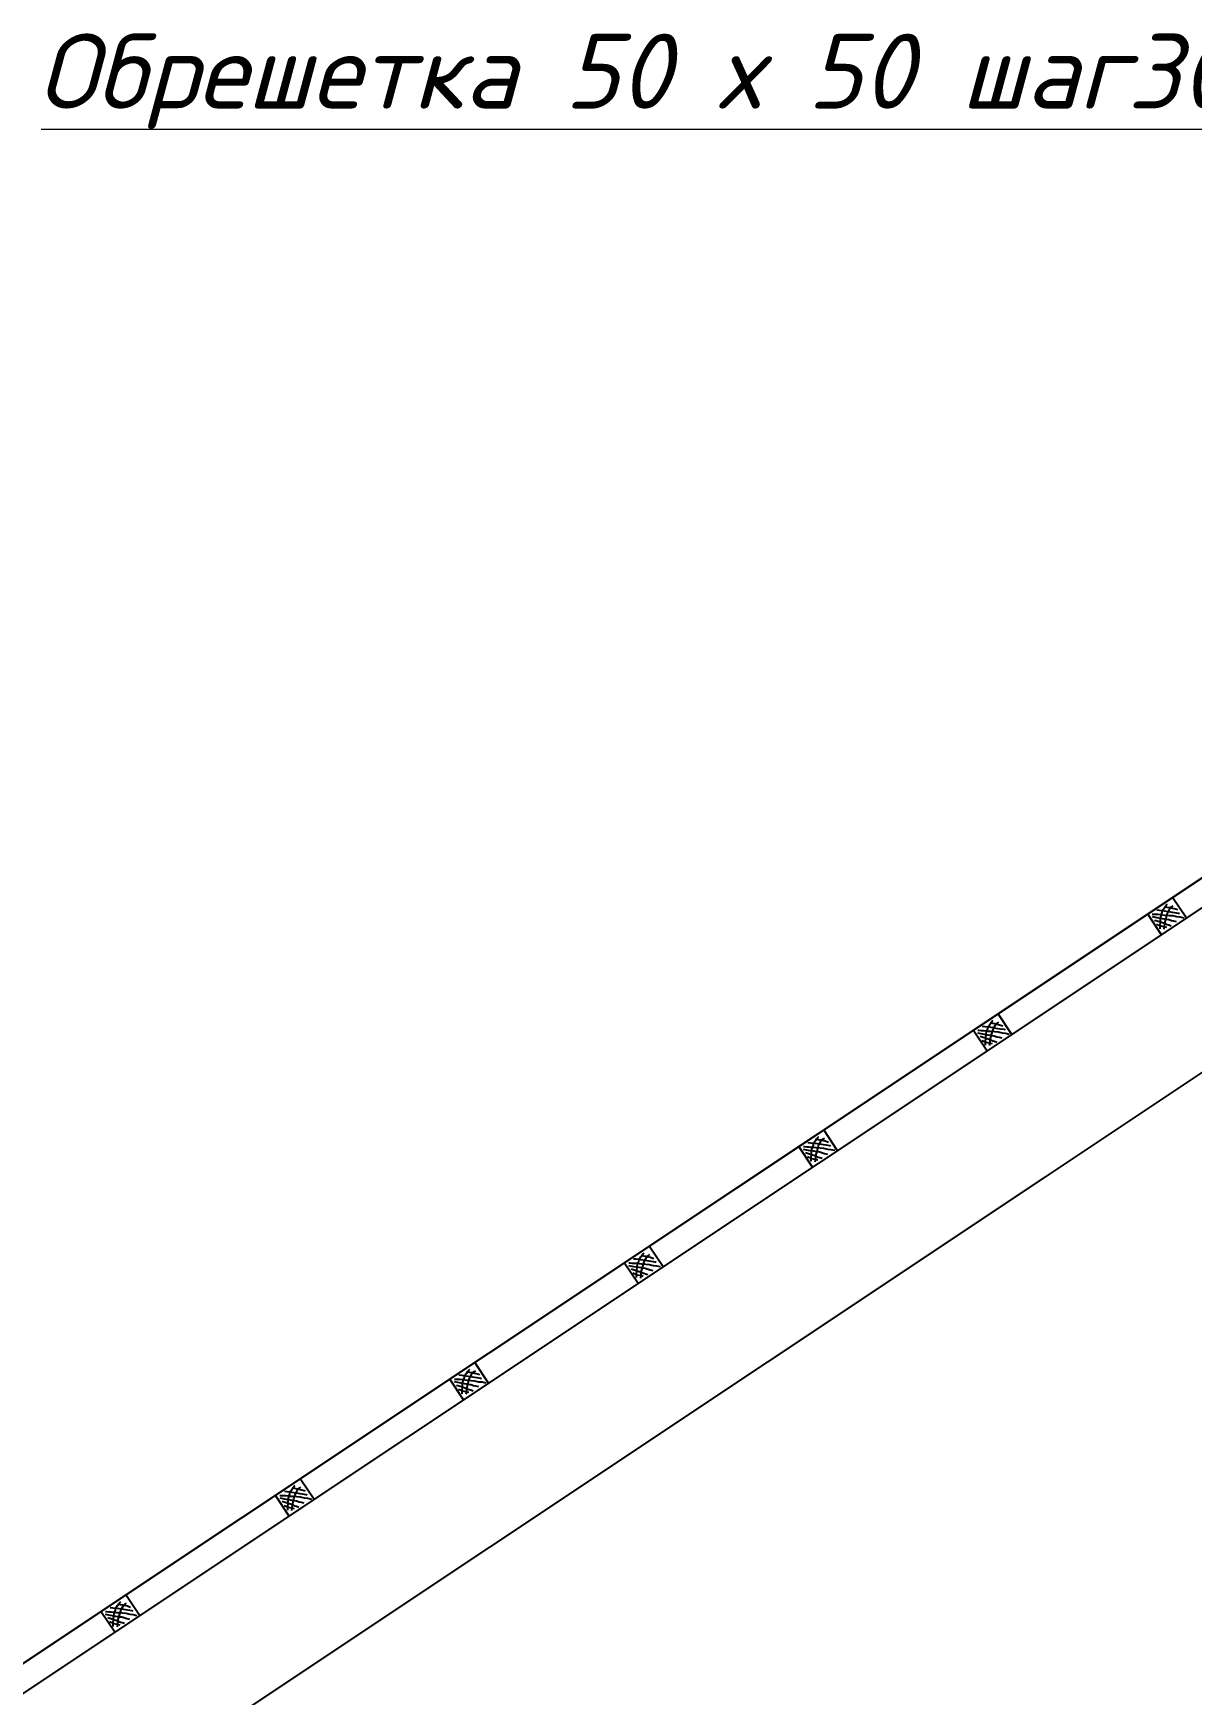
# Model space of a CAD drawing. Header units: millimetres. Extents: x 84778 to 227326, y -44398 to 146312.
# Drawn here: x 189538 to 193407, y 4098 to 9646 of the extents above; entities that cross this region are included whole.
import ezdxf

# ---------------------------------------------------------------- set-up
doc = ezdxf.new("R2010")
doc.units = ezdxf.units.MM
doc.header["$LTSCALE"] = 10
doc.linetypes.add('DASHED', pattern=[19.05, 12.7, -6.35])
doc.layers.add('Тонкая', color=7, linetype='Continuous', lineweight=25)
doc.layers.add('Штриховка', color=7, linetype='DASHED')
doc.styles.add('Isocpeur', font='isocpeui.ttf')

msp = doc.modelspace()

# ---------------------------------------------------------------- linework, layer by layer
at = {"lineweight": 20}
msp.add_line((194044.6, 9325.3), (189564.8, 9325.3), dxfattribs=at)
at = {"layer": 'Тонкая', "lineweight": 30, "ltscale": 50}
msp.add_line((181491.6, -1136.9), (197451.6, 9498.6), dxfattribs=at)
at = {"layer": 'Тонкая', "ltscale": 50}
for p, q in [((181945.8, -835.2), (197451.6, 9498.6)), ((182071.6, -851.4), (197451.6, 9398.6)), ((192916.8, 5826.4), (194921, 7162.1)), ((183451.6, -481.7), (192916.8, 5826.4))]:
    msp.add_line(p, q, dxfattribs=at)
at = {"layer": 'Тонкая', "linetype": 'ByBlock', "ltscale": 1000}
for p, q in [((193388.9, 6691), (193342.8, 6760.3)), ((193305.7, 6635.6), (193259.5, 6704.8)), ((192806.4, 6302.8), (192760.3, 6372.1)), ((192723.2, 6247.4), (192677, 6316.6)), ((192223.9, 5914.6), (192177.8, 5983.9)), ((192140.7, 5859.2), (192094.6, 5928.4)), ((191641.1, 5526.2), (191594.9, 5595.5)), ((191557.9, 5470.8), (191511.7, 5540)), ((191058.6, 5138), (191012.5, 5207.3)), ((190975.4, 5082.6), (190929.2, 5151.8)), ((190476.1, 4749.8), (190430, 4819.1)), ((190392.9, 4694.4), (190346.7, 4763.6)), ((189893.6, 4361.6), (189847.5, 4430.9)), ((189810.4, 4306.2), (189764.3, 4375.4))]:
    msp.add_line(p, q, dxfattribs=at)
at = {"layer": 'Штриховка', "linetype": 'ByBlock', "ltscale": 1000}
for p, q in [((193289.8, 6718.7), (193299.1, 6717.7)), ((193299.1, 6717.7), (193314, 6715.9)), ((193308.2, 6709.8), (193309, 6716.5)), ((193309, 6716.5), (193315, 6724.7)), ((193314, 6715.9), (193328.7, 6713.6)), ((193314.5, 6730.6), (193323.9, 6728.3)), ((193315, 6724.7), (193322.6, 6735.1)), ((193322.6, 6735.1), (193325.9, 6738.1)), ((193323.9, 6728.3), (193332, 6727)), ((193328.7, 6713.6), (193335.6, 6726.2)), ((193332, 6727), (193347.6, 6723.5)), ((193335.6, 6726.2), (193341.1, 6730.3)), ((193341.1, 6730.3), (193344.8, 6732.5)), ((193347.6, 6723.5), (193355.2, 6721)), ((193355.2, 6721), (193358.5, 6719.2)), ((193274.1, 6696.4), (193290.3, 6692.9)), ((193274.6, 6704.8), (193278.7, 6704.8)), ((193278.7, 6704.8), (193286.3, 6704.3)), ((193282.2, 6684.8), (193298.8, 6679.8)), ((193286.3, 6704.3), (193293.3, 6704.3)), ((193288.5, 6671.2), (193302.9, 6665.1)), ((193290.3, 6692.9), (193302.4, 6691.1)), ((193293.3, 6704.3), (193301.9, 6703.3)), ((193298.8, 6679.8), (193312.7, 6675)), ((193300.8, 6666), (193301.8, 6678.7)), ((193300.9, 6655.5), (193300.8, 6666)), ((193301.8, 6678.7), (193302.4, 6691.1)), ((193301.9, 6703.3), (193309.2, 6702.3)), ((193302.4, 6691.1), (193304.1, 6699.2)), ((193302.4, 6691.1), (193320.1, 6687.9)), ((193302.9, 6665.1), (193316.8, 6662.1)), ((193304.1, 6699.2), (193308.2, 6709.8)), ((193309.2, 6702.3), (193317, 6701.5)), ((193312.7, 6675), (193324.6, 6669.9)), ((193314.3, 6654), (193316, 6662.3)), ((193316, 6662.3), (193316.2, 6673.5)), ((193316.2, 6673.5), (193321.3, 6692.6)), ((193316.8, 6662.1), (193322.6, 6660.8)), ((193317, 6701.5), (193331.2, 6700.5)), ((193320.1, 6687.9), (193329.7, 6686.8)), ((193321.3, 6692.6), (193324.4, 6704.5)), ((193324.4, 6704.5), (193328.7, 6713.6)), ((193324.6, 6669.9), (193330.2, 6668.4)), ((193328.7, 6713.6), (193341.6, 6711.4)), ((193329.7, 6686.8), (193338.8, 6683.5)), ((193330.2, 6668.4), (193337.8, 6665.6)), ((193331.2, 6700.5), (193342.3, 6699.5)), ((193338.8, 6683.5), (193345.6, 6681.8)), ((193341.6, 6711.4), (193349.4, 6710.1)), ((193342.3, 6699.5), (193355.7, 6696.2)), ((193345.6, 6681.8), (193354.9, 6679.8)), ((193349.4, 6710.1), (193362.5, 6708.1)), ((193355.7, 6696.2), (193366.8, 6695.2)), ((193362.5, 6708.1), (193365.8, 6706.6)), ((193366.8, 6695.2), (193379.7, 6692.2)), ((192707.3, 6330.5), (192716.6, 6329.5)), ((192716.6, 6329.5), (192731.5, 6327.7)), ((192725.7, 6321.6), (192726.5, 6328.3)), ((192726.5, 6328.3), (192732.5, 6336.5)), ((192731.5, 6327.7), (192746.2, 6325.4)), ((192732, 6342.4), (192741.4, 6340.1)), ((192732.5, 6336.5), (192740.1, 6346.9)), ((192740.1, 6346.9), (192743.4, 6349.9)), ((192741.4, 6340.1), (192749.5, 6338.8)), ((192746.2, 6325.4), (192753.2, 6338)), ((192749.5, 6338.8), (192765.1, 6335.3)), ((192753.2, 6338), (192758.6, 6342.1)), ((192758.6, 6342.1), (192762.3, 6344.3)), ((192765.1, 6335.3), (192772.7, 6332.8)), ((192772.7, 6332.8), (192776, 6331)), ((192691.6, 6308.2), (192707.8, 6304.7)), ((192692.1, 6316.6), (192696.2, 6316.6)), ((192696.2, 6316.6), (192703.8, 6316.1)), ((192699.7, 6296.6), (192716.4, 6291.6)), ((192703.8, 6316.1), (192710.8, 6316.1)), ((192706, 6283), (192720.4, 6276.9)), ((192707.8, 6304.7), (192719.9, 6302.9)), ((192710.8, 6316.1), (192719.4, 6315.1)), ((192716.4, 6291.6), (192730.3, 6286.8)), ((192718.3, 6277.8), (192719.3, 6290.5)), ((192718.4, 6267.3), (192718.3, 6277.8)), ((192719.3, 6290.5), (192719.9, 6302.9)), ((192719.4, 6315.1), (192726.7, 6314.1)), ((192719.9, 6302.9), (192721.7, 6311)), ((192719.9, 6302.9), (192737.6, 6299.6)), ((192720.4, 6276.9), (192734.3, 6273.9)), ((192721.7, 6311), (192725.7, 6321.6)), ((192726.7, 6314.1), (192734.6, 6313.3)), ((192730.3, 6286.8), (192742.1, 6281.7)), ((192731.8, 6265.8), (192733.6, 6274.1)), ((192733.6, 6274.1), (192733.7, 6285.3)), ((192733.7, 6285.3), (192738.9, 6304.4)), ((192734.3, 6273.9), (192740.1, 6272.6)), ((192734.6, 6313.3), (192748.7, 6312.3)), ((192737.6, 6299.6), (192747.2, 6298.6)), ((192738.9, 6304.4), (192741.9, 6316.3)), ((192741.9, 6316.3), (192746.2, 6325.4)), ((192742.1, 6281.7), (192747.7, 6280.2)), ((192746.2, 6325.4), (192759.1, 6323.2)), ((192747.2, 6298.6), (192756.3, 6295.3)), ((192747.7, 6280.2), (192755.3, 6277.4)), ((192748.7, 6312.3), (192759.8, 6311.3)), ((192756.3, 6295.3), (192763.1, 6293.6)), ((192759.1, 6323.2), (192766.9, 6321.9)), ((192759.8, 6311.3), (192773.2, 6308)), ((192763.1, 6293.6), (192772.4, 6291.6)), ((192766.9, 6321.9), (192780, 6319.9)), ((192773.2, 6308), (192784.3, 6307)), ((192780, 6319.9), (192783.3, 6318.4)), ((192784.3, 6307), (192797.2, 6304)), ((192124.8, 5942.3), (192134.1, 5941.3)), ((192134.1, 5941.3), (192149, 5939.5)), ((192143.2, 5933.4), (192144, 5940.1)), ((192144, 5940.1), (192150, 5948.3)), ((192149, 5939.5), (192163.7, 5937.2)), ((192149.5, 5954.2), (192158.9, 5951.9)), ((192150, 5948.3), (192157.6, 5958.6)), ((192157.6, 5958.6), (192160.9, 5961.7)), ((192158.9, 5951.9), (192167, 5950.6)), ((192163.7, 5937.2), (192170.7, 5949.8)), ((192167, 5950.6), (192182.7, 5947.1)), ((192170.7, 5949.8), (192176.1, 5953.9)), ((192176.1, 5953.9), (192179.8, 5956.1)), ((192182.7, 5947.1), (192190.2, 5944.6)), ((192190.2, 5944.6), (192193.5, 5942.8)), ((192109.1, 5920), (192125.3, 5916.5)), ((192109.7, 5928.4), (192113.7, 5928.4)), ((192113.7, 5928.4), (192121.3, 5927.9)), ((192117.2, 5908.4), (192133.9, 5903.4)), ((192121.3, 5927.9), (192128.3, 5927.9)), ((192123.5, 5894.8), (192137.9, 5888.7)), ((192125.3, 5916.5), (192137.4, 5914.7)), ((192128.3, 5927.9), (192136.9, 5926.9)), ((192133.9, 5903.4), (192147.8, 5898.6)), ((192135.8, 5889.6), (192136.8, 5902.3)), ((192135.9, 5879.1), (192135.8, 5889.6)), ((192136.8, 5902.3), (192137.4, 5914.7)), ((192136.9, 5926.9), (192144.2, 5925.9)), ((192137.4, 5914.7), (192139.2, 5922.8)), ((192137.4, 5914.7), (192155.1, 5911.4)), ((192137.9, 5888.7), (192151.8, 5885.7)), ((192139.2, 5922.8), (192143.2, 5933.4)), ((192144.2, 5925.9), (192152.1, 5925.1)), ((192147.8, 5898.6), (192159.7, 5893.5)), ((192149.3, 5877.6), (192151.1, 5885.9)), ((192151.1, 5885.9), (192151.2, 5897.1)), ((192151.2, 5897.1), (192156.4, 5916.2)), ((192151.8, 5885.7), (192157.6, 5884.4)), ((192152.1, 5925.1), (192166.2, 5924.1)), ((192155.1, 5911.4), (192164.7, 5910.4)), ((192156.4, 5916.2), (192159.4, 5928.1)), ((192159.4, 5928.1), (192163.7, 5937.2)), ((192159.7, 5893.5), (192165.2, 5892)), ((192163.7, 5937.2), (192176.6, 5935)), ((192164.7, 5910.4), (192173.8, 5907.1)), ((192165.2, 5892), (192172.8, 5889.2)), ((192166.2, 5924.1), (192177.4, 5923.1)), ((192173.8, 5907.1), (192180.6, 5905.4)), ((192176.6, 5935), (192184.4, 5933.7)), ((192177.4, 5923.1), (192190.7, 5919.8)), ((192180.6, 5905.4), (192189.9, 5903.4)), ((192184.4, 5933.7), (192197.5, 5931.7)), ((192190.7, 5919.8), (192201.8, 5918.8)), ((192197.5, 5931.7), (192200.8, 5930.2)), ((192201.8, 5918.8), (192214.7, 5915.8)), ((191542, 5553.9), (191551.3, 5552.9)), ((191551.3, 5552.9), (191566.2, 5551.1)), ((191560.4, 5545), (191561.2, 5551.7)), ((191561.2, 5551.7), (191567.2, 5559.9)), ((191566.2, 5551.1), (191580.9, 5548.8)), ((191566.7, 5565.7), (191576.1, 5563.5)), ((191567.2, 5559.9), (191574.8, 5570.2)), ((191574.8, 5570.2), (191578.1, 5573.2)), ((191576.1, 5563.5), (191584.2, 5562.2)), ((191580.9, 5548.8), (191587.8, 5561.4)), ((191584.2, 5562.2), (191599.8, 5558.7)), ((191587.8, 5561.4), (191593.3, 5565.4)), ((191593.3, 5565.4), (191597, 5567.7)), ((191599.8, 5558.7), (191607.4, 5556.1)), ((191607.4, 5556.1), (191610.7, 5554.4)), ((191526.3, 5531.6), (191542.5, 5528.1)), ((191526.8, 5540), (191530.9, 5540)), ((191530.9, 5540), (191538.5, 5539.5)), ((191534.4, 5520), (191551, 5514.9)), ((191538.5, 5539.5), (191545.5, 5539.5)), ((191540.7, 5506.4), (191555.1, 5500.3)), ((191542.5, 5528.1), (191554.6, 5526.3)), ((191545.5, 5539.5), (191554.1, 5538.5)), ((191551, 5514.9), (191564.9, 5510.1)), ((191553, 5501.2), (191554, 5513.9)), ((191553.1, 5490.7), (191553, 5501.2)), ((191554, 5513.9), (191554.6, 5526.3)), ((191554.1, 5538.5), (191561.4, 5537.5)), ((191554.6, 5526.3), (191556.3, 5534.4)), ((191554.6, 5526.3), (191572.3, 5523)), ((191555.1, 5500.3), (191569, 5497.3)), ((191556.3, 5534.4), (191560.4, 5545)), ((191561.4, 5537.5), (191569.2, 5536.7)), ((191564.9, 5510.1), (191576.8, 5505.1)), ((191566.5, 5489.2), (191568.2, 5497.4)), ((191568.2, 5497.4), (191568.4, 5508.7)), ((191568.4, 5508.7), (191573.5, 5527.8)), ((191569, 5497.3), (191574.8, 5496)), ((191569.2, 5536.7), (191583.4, 5535.7)), ((191572.3, 5523), (191581.9, 5522)), ((191573.5, 5527.8), (191576.6, 5539.7)), ((191576.6, 5539.7), (191580.9, 5548.8)), ((191576.8, 5505.1), (191582.4, 5503.6)), ((191580.9, 5548.8), (191593.8, 5546.6)), ((191581.9, 5522), (191591, 5518.7)), ((191582.4, 5503.6), (191590, 5500.8)), ((191583.4, 5535.7), (191594.5, 5534.7)), ((191591, 5518.7), (191597.8, 5517)), ((191593.8, 5546.6), (191601.6, 5545.3)), ((191594.5, 5534.7), (191607.9, 5531.4)), ((191597.8, 5517), (191607.1, 5514.9)), ((191601.6, 5545.3), (191614.7, 5543.3)), ((191607.9, 5531.4), (191619, 5530.4)), ((191614.7, 5543.3), (191618, 5541.8)), ((191619, 5530.4), (191631.9, 5527.4)), ((190959.5, 5165.7), (190968.8, 5164.7)), ((190968.8, 5164.7), (190983.7, 5162.9)), ((190977.9, 5156.8), (190978.7, 5163.5)), ((190978.7, 5163.5), (190984.7, 5171.7)), ((190983.7, 5162.9), (190998.4, 5160.6)), ((190984.2, 5177.5), (190993.6, 5175.3)), ((190984.7, 5171.7), (190992.3, 5182)), ((190992.3, 5182), (190995.6, 5185)), ((190993.6, 5175.3), (191001.7, 5174)), ((190994.1, 5151.5), (190998.4, 5160.6)), ((190998.4, 5160.6), (191005.3, 5173.2)), ((190998.4, 5160.6), (191011.3, 5158.4)), ((191001.7, 5174), (191017.3, 5170.5)), ((191005.3, 5173.2), (191010.8, 5177.2)), ((191010.8, 5177.2), (191014.5, 5179.5)), ((191017.3, 5170.5), (191024.9, 5167.9)), ((191024.9, 5167.9), (191028.2, 5166.2)), ((190943.8, 5143.4), (190960, 5139.9)), ((190944.3, 5151.8), (190948.4, 5151.8)), ((190948.4, 5151.8), (190956, 5151.3)), ((190951.9, 5131.8), (190968.5, 5126.7)), ((190956, 5151.3), (190963, 5151.3)), ((190958.2, 5118.2), (190972.6, 5112.1)), ((190960, 5139.9), (190972.1, 5138.1)), ((190963, 5151.3), (190971.6, 5150.3)), ((190968.5, 5126.7), (190982.4, 5121.9)), ((190970.5, 5113), (190971.5, 5125.7)), ((190970.6, 5102.5), (190970.5, 5113)), ((190971.5, 5125.7), (190972.1, 5138.1)), ((190971.6, 5150.3), (190978.9, 5149.3)), ((190972.1, 5138.1), (190973.9, 5146.2)), ((190972.1, 5138.1), (190989.8, 5134.8)), ((190972.6, 5112.1), (190986.5, 5109.1)), ((190973.9, 5146.2), (190977.9, 5156.8)), ((190978.9, 5149.3), (190986.7, 5148.5)), ((190982.4, 5121.9), (190994.3, 5116.9)), ((190984, 5101), (190985.7, 5109.2)), ((190985.7, 5109.2), (190985.9, 5120.5)), ((190985.9, 5120.5), (190991, 5139.6)), ((190986.5, 5109.1), (190992.3, 5107.8)), ((190986.7, 5148.5), (191000.9, 5147.5)), ((190989.8, 5134.8), (190999.4, 5133.8)), ((190991, 5139.6), (190994.1, 5151.5)), ((190994.3, 5116.9), (190999.9, 5115.4)), ((190999.4, 5133.8), (191008.5, 5130.5)), ((190999.9, 5115.4), (191007.5, 5112.6)), ((191000.9, 5147.5), (191012, 5146.5)), ((191008.5, 5130.5), (191015.3, 5128.8)), ((191011.3, 5158.4), (191019.1, 5157.1)), ((191012, 5146.5), (191025.4, 5143.2)), ((191015.3, 5128.8), (191024.6, 5126.7)), ((191019.1, 5157.1), (191032.2, 5155.1)), ((191025.4, 5143.2), (191036.5, 5142.2)), ((191032.2, 5155.1), (191035.5, 5153.6)), ((191036.5, 5142.2), (191049.4, 5139.2)), ((190377, 4777.5), (190386.3, 4776.5)), ((190386.3, 4776.5), (190401.2, 4774.7)), ((190395.4, 4768.6), (190396.2, 4775.3)), ((190396.2, 4775.3), (190402.2, 4783.5)), ((190401.2, 4774.7), (190415.9, 4772.4)), ((190401.7, 4789.3), (190411.1, 4787.1)), ((190402.2, 4783.5), (190409.8, 4793.8)), ((190409.8, 4793.8), (190413.1, 4796.8)), ((190411.1, 4787.1), (190419.2, 4785.8)), ((190411.6, 4763.3), (190415.9, 4772.4)), ((190415.9, 4772.4), (190422.9, 4785)), ((190415.9, 4772.4), (190428.8, 4770.1)), ((190419.2, 4785.8), (190434.9, 4782.3)), ((190422.9, 4785), (190428.3, 4789)), ((190428.3, 4789), (190432, 4791.3)), ((190434.9, 4782.3), (190442.4, 4779.7)), ((190442.4, 4779.7), (190445.7, 4778)), ((190361.3, 4755.2), (190377.5, 4751.7)), ((190361.8, 4763.6), (190365.9, 4763.6)), ((190365.9, 4763.6), (190373.5, 4763.1)), ((190369.4, 4743.6), (190386.1, 4738.5)), ((190373.5, 4763.1), (190380.5, 4763.1)), ((190375.7, 4730), (190390.1, 4723.9)), ((190377.5, 4751.7), (190389.6, 4749.9)), ((190380.5, 4763.1), (190389.1, 4762.1)), ((190386.1, 4738.5), (190400, 4733.7)), ((190388, 4724.8), (190389, 4737.5)), ((190388.1, 4714.3), (190388, 4724.8)), ((190389, 4737.5), (190389.6, 4749.9)), ((190389.1, 4762.1), (190396.4, 4761)), ((190389.6, 4749.9), (190391.4, 4758)), ((190389.6, 4749.9), (190407.3, 4746.6)), ((190390.1, 4723.9), (190404, 4720.9)), ((190391.4, 4758), (190395.4, 4768.6)), ((190396.4, 4761), (190404.3, 4760.3)), ((190400, 4733.7), (190411.8, 4728.7)), ((190401.5, 4712.8), (190403.3, 4721)), ((190403.3, 4721), (190403.4, 4732.3)), ((190403.4, 4732.3), (190408.6, 4751.4)), ((190404, 4720.9), (190409.8, 4719.6)), ((190404.3, 4760.3), (190418.4, 4759.3)), ((190407.3, 4746.6), (190416.9, 4745.6)), ((190408.6, 4751.4), (190411.6, 4763.3)), ((190411.8, 4728.7), (190417.4, 4727.2)), ((190416.9, 4745.6), (190426, 4742.3)), ((190417.4, 4727.2), (190425, 4724.4)), ((190418.4, 4759.3), (190429.5, 4758.3)), ((190426, 4742.3), (190432.8, 4740.6)), ((190428.8, 4770.1), (190436.6, 4768.9)), ((190429.5, 4758.3), (190442.9, 4755)), ((190432.8, 4740.6), (190442.1, 4738.5)), ((190436.6, 4768.9), (190449.7, 4766.9)), ((190442.9, 4755), (190454, 4754)), ((190449.7, 4766.9), (190453, 4765.4)), ((190454, 4754), (190466.9, 4751)), ((189794.5, 4389.3), (189803.8, 4388.3)), ((189803.8, 4388.3), (189818.7, 4386.5)), ((189812.9, 4380.4), (189813.7, 4387.1)), ((189813.7, 4387.1), (189819.7, 4395.3)), ((189818.7, 4386.5), (189833.4, 4384.2)), ((189819.2, 4401.1), (189828.6, 4398.9)), ((189819.7, 4395.3), (189827.3, 4405.6)), ((189827.3, 4405.6), (189830.6, 4408.6)), ((189828.6, 4398.9), (189836.7, 4397.6)), ((189829.1, 4375.1), (189833.4, 4384.2)), ((189833.4, 4384.2), (189840.4, 4396.8)), ((189833.4, 4384.2), (189846.3, 4381.9)), ((189836.7, 4397.6), (189852.4, 4394.1)), ((189840.4, 4396.8), (189845.8, 4400.8)), ((189845.8, 4400.8), (189849.5, 4403.1)), ((189852.4, 4394.1), (189859.9, 4391.5)), ((189859.9, 4391.5), (189863.2, 4389.8)), ((189778.8, 4367), (189795, 4363.5)), ((189779.4, 4375.4), (189783.4, 4375.4)), ((189783.4, 4375.4), (189791, 4374.9)), ((189786.9, 4355.4), (189803.6, 4350.3)), ((189791, 4374.9), (189798, 4374.9)), ((189793.2, 4341.8), (189807.6, 4335.7)), ((189795, 4363.5), (189807.1, 4361.7)), ((189798, 4374.9), (189806.6, 4373.9)), ((189803.6, 4350.3), (189817.5, 4345.5)), ((189805.5, 4336.6), (189806.5, 4349.3)), ((189805.6, 4326.1), (189805.5, 4336.6)), ((189806.5, 4349.3), (189807.1, 4361.7)), ((189806.6, 4373.9), (189813.9, 4372.8)), ((189807.1, 4361.7), (189808.9, 4369.8)), ((189807.1, 4361.7), (189824.8, 4358.4)), ((189807.6, 4335.7), (189821.5, 4332.7)), ((189808.9, 4369.8), (189812.9, 4380.4)), ((189813.9, 4372.8), (189821.8, 4372.1)), ((189817.5, 4345.5), (189829.4, 4340.5)), ((189819, 4324.6), (189820.8, 4332.8)), ((189820.8, 4332.8), (189820.9, 4344.1)), ((189820.9, 4344.1), (189826.1, 4363.2)), ((189821.5, 4332.7), (189827.3, 4331.4)), ((189821.8, 4372.1), (189835.9, 4371.1)), ((189824.8, 4358.4), (189834.4, 4357.4)), ((189826.1, 4363.2), (189829.1, 4375.1)), ((189829.4, 4340.5), (189834.9, 4339)), ((189834.4, 4357.4), (189843.5, 4354.1)), ((189834.9, 4339), (189842.5, 4336.2)), ((189835.9, 4371.1), (189847.1, 4370.1)), ((189843.5, 4354.1), (189850.3, 4352.4)), ((189846.3, 4381.9), (189854.1, 4380.7)), ((189847.1, 4370.1), (189860.4, 4366.8)), ((189850.3, 4352.4), (189859.6, 4350.3)), ((189854.1, 4380.7), (189867.2, 4378.7)), ((189860.4, 4366.8), (189871.5, 4365.8)), ((189867.2, 4378.7), (189870.5, 4377.1)), ((189871.5, 4365.8), (189884.4, 4362.8))]:
    msp.add_line(p, q, dxfattribs=at)

# ---------------------------------------------------------------- texts
at = {"layer": 'Тонкая', "style": 'Isocpeur'}
msp.add_text('Обрешетка 50 х 50 шаг300', height=250, dxfattribs=at).set_placement((189552.1, 9394.8))

doc.saveas('drawing.dxf')
